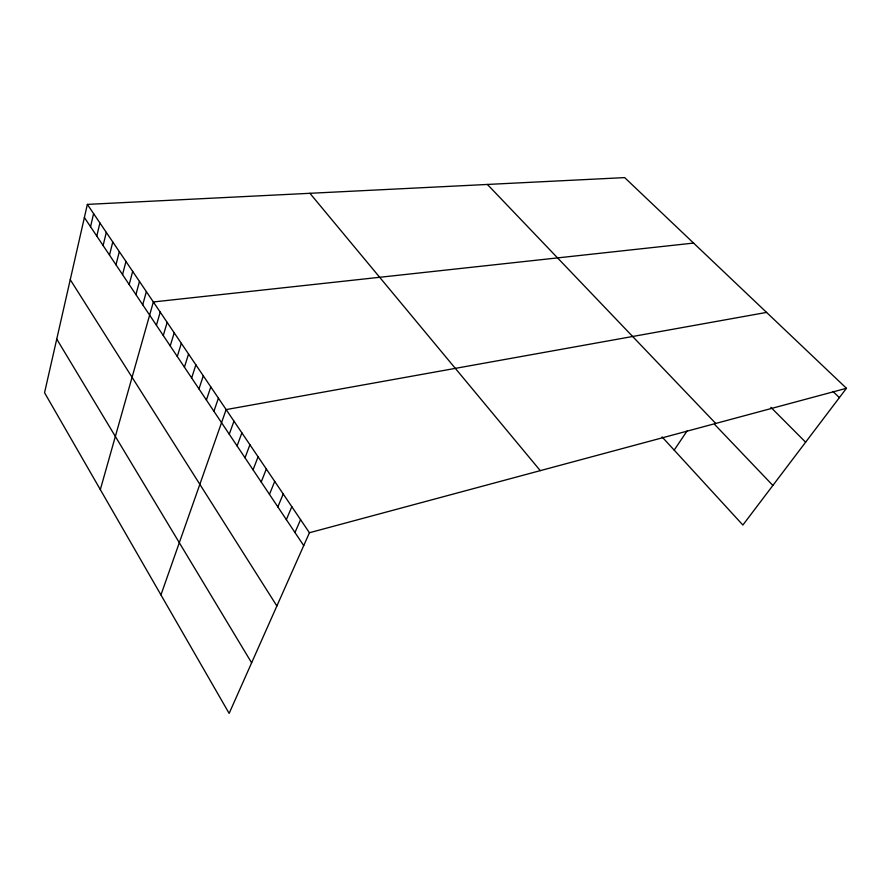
<?xml version="1.0" encoding="UTF-8"?>
<svg xmlns="http://www.w3.org/2000/svg" width="891" height="891" viewBox="0 0 891 891"><rect width="100%" height="100%" fill="white"/><g stroke="black" fill="none" stroke-linecap="round" stroke-linejoin="round"><path stroke-width="1.34" d="M87.363 204.395L44.55 392.719L229.143 713.39L309.433 532.74L846.45 388.287L624.658 177.61L87.363 204.395L309.433 532.74M90.548 226.737L93.6 213.617M96.796 236.082L99.903 222.95M103.111 245.526L106.296 232.395M109.515 255.104L112.767 241.962M115.986 264.794L119.316 251.641M122.546 274.606L125.954 261.453M129.195 284.541L132.67 271.387M135.922 294.598L139.475 281.445M142.727 304.789L146.369 291.635M100.327 489.616L153.352 301.96L693.566 243.076M156.415 325.26L160.213 312.106M163.287 335.539L167.163 322.386M170.237 345.942L174.202 332.8M177.287 356.489L181.33 343.336M184.426 367.159L188.558 354.028M191.654 377.973L195.875 364.842M198.971 388.933L203.293 375.813M206.4 400.026L210.811 386.917M213.918 411.274L218.418 398.177M160.948 594.91L226.136 409.593L766.572 312.407M229.254 434.229L233.965 421.153M237.084 445.934L241.884 432.87M245.014 457.796L249.925 444.754M253.055 469.824L258.078 456.805M261.208 482.02L266.331 469.022M269.472 494.382L274.718 481.407M277.858 506.923L283.215 493.97M286.356 519.631L291.825 506.712M294.977 532.528L300.568 519.631M674.197 450.122L687.05 430.966M846.45 388.287L742.882 525.033L662.058 436.891M832.985 391.461L839.389 397.609M770.882 407.332L805.62 442.192M487.399 184.459L715.718 423.448M714.894 424.684L772.865 485.439M309.912 193.302L540.28 470.648M84.378 217.515L303.72 545.604M70.255 279.674L276.878 605.991M56.746 339.081L251.618 662.815"/></g></svg>
